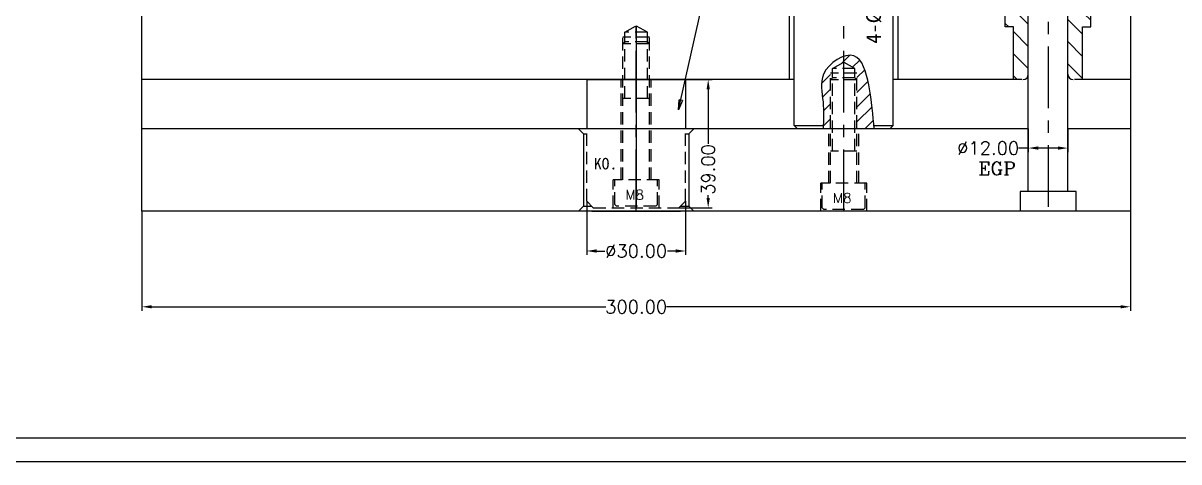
# Model space of a CAD drawing. Header units: millimetres. Extents: x -3459 to 4133, y -535 to 399.
# Drawn here: x 2259.4 to 2610.2, y -534.8 to -401.5 of the extents above; entities that cross this region are included whole.
import ezdxf

# ---------------------------------------------------------------- set-up
doc = ezdxf.new("R2010")
doc.units = ezdxf.units.MM
doc.header["$LTSCALE"] = 15
for name, pattern in [('CENTER', [2, 1.25, -0.25, 0.25, -0.25]), ('CENTER2', [28.575, 19.05, -3.175, 3.175, -3.175]), ('DASHED2', [0.375, 0.25, -0.125])]:
    doc.linetypes.add(name, pattern=pattern)
for name, color, linetype in [('cl', 1, 'CENTER'), ('DIM', 1, 'Continuous'), ('main', 4, 'Continuous'), ('SCREW', 6, 'DASHED2'), ('support', 5, 'Continuous')]:
    doc.layers.add(name, color=color, linetype=linetype)
doc.styles.add('TXT', font='txt.shx')
doc.dimstyles.new('DIM-P4', dxfattribs={"dimtxt": 4, "dimasz": 3, "dimexe": 1.2, "dimexo": 0, "dimgap": 0.5, "dimtad": 0, "dimzin": 1, "dimdsep": 46, "dimtxsty": 'TXT', "dimcen": 0, "dimclrd": 256, "dimclre": 256, "dimclrt": 256, "dimazin": 0, "dimtfac": 1, "dimtmove": 0, "dimatfit": 3, "dimldrblk": 'CLOSEDBLANK', "dimfxl": 1, "dimtolj": 1, "dimtzin": 0, "dimarcsym": 0})

# ---------------------------------------------------------------- blocks, each defined once
blk = doc.blocks.new('a1')
for p, q in [((0, 0), (-785, 0)), ((5, -5), (-799.59, -5))]:
    blk.add_line(p, q)
blk = doc.blocks.new('*D16')
at = {"layer": 'DEFPOINTS', "color": 0, "linetype": 'ByBlock'}
for p in [(2430.49, -455.64), (2460.49, -455.64), (2430.49, -470.74)]:
    blk.add_point(p, dxfattribs=at)
at = {"layer": 'DIM', "linetype": 'ByBlock', "lineweight": -2}
for p, q in [((2430.49, -455.64), (2430.49, -471.94)), ((2460.49, -455.64), (2460.49, -471.94)), ((2433.49, -470.74), (2435.99, -470.74)), ((2457.49, -470.74), (2454.99, -470.74))]:
    blk.add_line(p, q, dxfattribs=at)
at = {"layer": 'DIM', "linetype": 'ByBlock'}
for points in [[(2433.49, -470.24), (2433.49, -471.24), (2430.49, -470.74)], [(2457.49, -470.24), (2457.49, -471.24), (2460.49, -470.74)]]:
    blk.add_solid(points, dxfattribs=at)
at = {"layer": 'DIM', "linetype": 'ByBlock', "insert": (2445.49, -470.74), "char_height": 4, "attachment_point": 5, "style": 'TXT'}
blk.add_mtext('\\A1;%%c30.00', dxfattribs=at)
blk = doc.blocks.new('_ClosedBlank')
at = {"color": 0, "linetype": 'ByBlock', "lineweight": -2}
for p, q in [((-1, 0.17), (0, 0)), ((-1, 0.17), (-1, -0.17)), ((0, 0), (-1, -0.17))]:
    blk.add_line(p, q, dxfattribs=at)
blk = doc.blocks.new('*D32')
at = {"layer": 'DEFPOINTS', "color": 0, "linetype": 'ByBlock'}
for p in [(2564.49, -433.64), (2576.49, -433.64), (2576.49, -439.46)]:
    blk.add_point(p, dxfattribs=at)
at = {"layer": 'DIM', "linetype": 'ByBlock', "lineweight": -2}
for p, q in [((2564.49, -433.64), (2564.49, -440.66)), ((2576.49, -433.64), (2576.49, -440.66)), ((2564.49, -439.46), (2561.49, -439.46)), ((2573.49, -439.46), (2567.49, -439.46))]:
    blk.add_line(p, q, dxfattribs=at)
at = {"layer": 'DIM', "linetype": 'ByBlock'}
for points in [[(2567.49, -438.96), (2567.49, -439.96), (2564.49, -439.46)], [(2573.49, -438.96), (2573.49, -439.96), (2576.49, -439.46)]]:
    blk.add_solid(points, dxfattribs=at)
at = {"layer": 'DIM', "linetype": 'ByBlock', "insert": (2552.32, -439.46), "char_height": 4, "attachment_point": 5, "style": 'TXT'}
blk.add_mtext('\\A1;%%c12.00', dxfattribs=at)
blk = doc.blocks.new('*D68')
at = {"layer": 'DEFPOINTS', "color": 0, "linetype": 'ByBlock'}
for p in [(2295.49, -458.64), (2595.49, -458.64), (2595.49, -487.69)]:
    blk.add_point(p, dxfattribs=at)
at = {"layer": 'DIM', "linetype": 'ByBlock', "lineweight": -2}
for p, q in [((2295.49, -458.64), (2295.49, -488.89)), ((2595.49, -458.64), (2595.49, -488.89)), ((2298.49, -487.69), (2436.32, -487.69)), ((2592.49, -487.69), (2454.65, -487.69))]:
    blk.add_line(p, q, dxfattribs=at)
at = {"layer": 'DIM', "linetype": 'ByBlock'}
for points in [[(2298.49, -487.19), (2298.49, -488.19), (2295.49, -487.69)], [(2592.49, -487.19), (2592.49, -488.19), (2595.49, -487.69)]]:
    blk.add_solid(points, dxfattribs=at)
at = {"layer": 'DIM', "linetype": 'ByBlock', "insert": (2445.49, -487.69), "char_height": 4, "attachment_point": 5, "style": 'TXT'}
blk.add_mtext('\\A1;300.00', dxfattribs=at)
blk = doc.blocks.new('*D71')
at = {"layer": 'DEFPOINTS', "color": 0, "linetype": 'ByBlock'}
for p in [(2460.49, -418.64), (2467.35, -418.64), (2458.49, -457.64)]:
    blk.add_point(p, dxfattribs=at)
at = {"layer": 'DIM', "linetype": 'ByBlock', "lineweight": -2}
for p, q in [((2460.49, -418.64), (2468.55, -418.64)), ((2467.35, -421.64), (2467.35, -438.14)), ((2467.35, -454.64), (2467.35, -453.81)), ((2458.49, -457.64), (2468.55, -457.64))]:
    blk.add_line(p, q, dxfattribs=at)
at = {"layer": 'DIM', "linetype": 'ByBlock'}
for points in [[(2466.85, -421.64), (2467.85, -421.64), (2467.35, -418.64)], [(2466.85, -454.64), (2467.85, -454.64), (2467.35, -457.64)]]:
    blk.add_solid(points, dxfattribs=at)
at = {"layer": 'DIM', "linetype": 'ByBlock', "insert": (2467.35, -445.97), "char_height": 4, "attachment_point": 5, "rotation": 90, "style": 'TXT'}
blk.add_mtext('\\A1;39.00', dxfattribs=at)
blk = doc.blocks.new('*D125')
at = {"layer": 'DEFPOINTS', "color": 0, "linetype": 'ByBlock'}
for p in [(2445.49, -193.64), (2457.84, -230.29), (2449.32, -234.45), (2455.49, -243.64), (2445.49, -458.64)]:
    blk.add_point(p, dxfattribs=at)
at = {"layer": 'DIM', "linetype": 'ByBlock', "lineweight": -2}
for start, end in [(82.604, 87.396), (77.396, 80)]:
    blk.add_arc((2445.49, -300.35), 66.02, start, end, dxfattribs=at)
at = {"layer": 'DIM', "linetype": 'ByBlock'}
for points in [[(2448.47, -234.91), (2448.5, -233.91), (2445.49, -234.34)], [(2454.06, -234.39), (2453.91, -235.38), (2456.95, -235.34)]]:
    blk.add_solid(points, dxfattribs=at)
at = {"layer": 'DIM', "linetype": 'ByBlock', "insert": (2467.86, -237.71), "char_height": 4, "attachment_point": 5, "rotation": 347.396, "style": 'TXT'}
blk.add_mtext('\\A1;10.00°', dxfattribs=at)

msp = doc.modelspace()

# ---------------------------------------------------------------- hatches: boundary and pattern name
at = {"layer": 'main', "linetype": 'ByBlock'}
h = msp.add_hatch(dxfattribs=at)
h.set_pattern_fill('ANSI31', color=256, scale=1.5, angle=90, style=0)
h.set_pattern_definition([(135, (1041.325, 10), (-3.367596, -3.367596), [])])
h.paths.add_polyline_path([(2564.4854, -398.64), (2557.4854, -398.64), (2557.4854, -402.64), (2559.9854, -402.64), (2559.9854, -418.64), (2562.8854, -418.64, 0.41421356), (2564.4854, -417.04)])
h.paths.add_polyline_path([(2576.4854, -417.04, 0.41421356), (2578.0854, -418.64), (2580.9854, -418.64), (2580.9854, -402.64), (2583.4854, -402.64), (2583.4854, -398.64), (2576.4854, -398.64)])
at = {"layer": 'support', "linetype": 'Continuous'}
h = msp.add_hatch(dxfattribs=at)
h.set_pattern_fill('ANSI31', color=256, style=0)
h.set_pattern_definition([(45, (2068.4854, 53.9296), (-2.245064, 2.245064), [])])
edge = h.paths.add_edge_path()
edge.add_line((2504.4854, -416.735), (2505.0854, -416.735))
edge.add_line((2505.0854, -416.735), (2505.0854, -415.2929))
edge.add_line((2505.0854, -415.2929), (2508.4854, -413.3299))
edge.add_line((2508.4854, -413.3299), (2508.4854, -411.6143))
edge.add_spline(control_points=[(2508.4854, -411.6143), (2506.0355, -412.437), (2500.4816, -417.113), (2502.5474, -425.0562), (2502.3736, -430.2576), (2502.2531, -432.64)], knot_values=[27.84978879, 27.84978879, 27.84978879, 27.84978879, 35.24757898, 43.72426081, 50.91602301, 50.91602301, 50.91602301, 50.91602301], degree=3, periodic=0)
edge.add_spline(control_points=[(2502.2531, -432.64), (2502.2362, -432.9734), (2502.2185, -433.3067), (2502.2009, -433.64)], knot_values=[50.91602301, 50.91602301, 50.91602301, 50.91602301, 51.9224525, 51.9224525, 51.9224525, 51.9224525], degree=3, periodic=0)
edge.add_line((2502.2009, -433.64), (2504.4854, -433.64))
edge.add_line((2504.4854, -433.64), (2504.4854, -416.735))
edge = h.paths.add_edge_path()
edge.add_spline(control_points=[(2517.6972, -433.64), (2517.3996, -429.5187), (2516.7868, -422.2214), (2513.8502, -410.8619), (2509.5836, -411.2455), (2508.4854, -411.6143)], knot_values=[1.23790592, 1.23790592, 1.23790592, 1.23790592, 14.63116984, 24.5336686, 27.84978879, 27.84978879, 27.84978879, 27.84978879], degree=3, periodic=0)
edge.add_line((2508.4854, -411.6143), (2508.4854, -413.3299))
edge.add_line((2508.4854, -413.3299), (2511.8854, -415.2929))
edge.add_line((2511.8854, -415.2929), (2511.8854, -416.735))
edge.add_line((2511.8854, -416.735), (2512.4854, -416.735))
edge.add_line((2512.4854, -416.735), (2512.4854, -433.64))
edge.add_line((2512.4854, -433.64), (2517.6972, -433.64))

# ---------------------------------------------------------------- linework, layer by layer
at = {"layer": 'cl'}
for p, q in [((2445.4854, -458.64), (2445.4854, -193.64)), ((2570.4825, -348.5743), (2570.4825, -458.64))]:
    msp.add_line(p, q, dxfattribs=at)
at = {"layer": 'cl', "linetype": 'CENTER2'}
msp.add_line((2445.4854, -402.3299), (2445.4854, -457.64), dxfattribs=at)
at = {"layer": 'main'}
for p, q in [((2564.4854, -452.64), (2564.4854, -355.24)), ((2576.4854, -452.64), (2576.4854, -355.24)), ((2295.4854, -433.64), (2295.4854, -363.64)), ((2595.4854, -363.64), (2595.4854, -433.64)), ((2557.4854, -402.64), (2557.4854, -398.64)), ((2583.4854, -402.64), (2583.4854, -398.64)), ((2559.9854, -402.64), (2557.4854, -402.64)), ((2559.9854, -418.64), (2559.9854, -402.64)), ((2580.9854, -402.64), (2583.4854, -402.64)), ((2580.9854, -418.64), (2580.9854, -402.64)), ((2493.4854, -418.64), (2295.4854, -418.64)), ((2430.4854, -418.64), (2460.4854, -418.64)), ((2430.4854, -418.64), (2430.4854, -433.64)), ((2460.4854, -418.64), (2460.4854, -433.64)), ((2562.4854, -418.64), (2523.4854, -418.64)), ((2595.4854, -418.64), (2578.4854, -418.64)), ((2295.4854, -458.64), (2295.4854, -433.64)), ((2564.4854, -433.64), (2295.4854, -433.64)), ((2429.4854, -435.14), (2427.9854, -433.64)), ((2460.4854, -433.64), (2430.4854, -433.64)), ((2461.4854, -435.14), (2462.9854, -433.64)), ((2595.4854, -433.64), (2576.4854, -433.64)), ((2595.4854, -433.64), (2595.4854, -458.64)), ((2429.4854, -435.14), (2430.4854, -435.14)), ((2429.4854, -435.14), (2429.4854, -457.14)), ((2460.4854, -435.14), (2461.4854, -435.14)), ((2461.4854, -435.14), (2461.4854, -457.14)), ((2432.4854, -457.64), (2430.4854, -455.64)), ((2458.4854, -457.64), (2460.4854, -455.64)), ((2561.9854, -452.64), (2561.9854, -458.64)), ((2578.9854, -452.64), (2561.9854, -452.64)), ((2578.9854, -458.64), (2578.9854, -452.64)), ((2595.4854, -458.64), (2295.4854, -458.64)), ((2429.4854, -457.14), (2427.9854, -458.64)), ((2429.4854, -457.14), (2431.9854, -457.14)), ((2431.9854, -458.64), (2458.9854, -458.64)), ((2461.4854, -457.14), (2462.9854, -458.64))]:
    msp.add_line(p, q, dxfattribs=at)
at = {"layer": 'main', "linetype": 'DASHED2'}
for p, q in [((2430.4854, -455.64), (2430.4854, -433.64)), ((2460.4854, -455.64), (2460.4854, -433.64)), ((2432.4854, -457.64), (2458.4854, -457.64)), ((2458.9854, -457.14), (2461.4854, -457.14))]:
    msp.add_line(p, q, dxfattribs=at)
at = {"layer": 'main'}
for centre, start, end in [((2562.8854, -417.04), 270, 0), ((2578.0854, -417.04), 180, 270)]:
    msp.add_arc(centre, 1.6, start, end, dxfattribs=at)
at = {"layer": 'SCREW', "linetype": 'DASHED2'}
for p, q in [((2442.0854, -404.2929), (2445.4854, -402.3299)), ((2448.8854, -404.2929), (2445.4854, -402.3299)), ((2441.4854, -449.14), (2441.4854, -405.735)), ((2449.4854, -405.735), (2441.4854, -405.735)), ((2448.8854, -404.2929), (2442.0854, -404.2929)), ((2442.0854, -424.426), (2442.0854, -404.2929)), ((2448.8854, -424.426), (2448.8854, -404.2929)), ((2449.4854, -449.14), (2449.4854, -405.735)), ((2442.0854, -407.14), (2441.4854, -407.74)), ((2449.4854, -407.74), (2441.4854, -407.74)), ((2448.8854, -407.14), (2442.0854, -407.14)), ((2449.4854, -407.74), (2448.8854, -407.14)), ((2505.0854, -415.2929), (2508.4854, -413.3299)), ((2511.8854, -415.2929), (2508.4854, -413.3299)), ((2512.4854, -416.735), (2504.4854, -416.735)), ((2504.4854, -450.14), (2504.4854, -416.735)), ((2505.0854, -440.426), (2505.0854, -415.2929)), ((2511.8854, -415.2929), (2505.0854, -415.2929)), ((2511.8854, -440.426), (2511.8854, -415.2929)), ((2512.4854, -450.14), (2512.4854, -416.735)), ((2440.9354, -449.14), (2440.9354, -418.64)), ((2450.0354, -449.14), (2450.0354, -418.64)), ((2505.0854, -418.14), (2504.4854, -418.74)), ((2512.4854, -418.74), (2504.4854, -418.74)), ((2511.8854, -418.14), (2505.0854, -418.14)), ((2512.4854, -418.74), (2511.8854, -418.14)), ((2449.4854, -424.426), (2441.4854, -424.426)), ((2503.9354, -450.14), (2503.9354, -433.64)), ((2513.0354, -450.14), (2513.0354, -433.64)), ((2512.4854, -440.426), (2504.4854, -440.426)), ((2438.4854, -457.64), (2438.4854, -449.14)), ((2452.4854, -449.14), (2438.4854, -449.14)), ((2438.9854, -456.64), (2438.9854, -449.14)), ((2451.9854, -456.64), (2451.9854, -449.14)), ((2452.4854, -457.64), (2452.4854, -449.14)), ((2515.4854, -450.14), (2501.4854, -450.14)), ((2501.4854, -458.64), (2501.4854, -450.14)), ((2501.9854, -457.64), (2501.9854, -450.14)), ((2514.9854, -457.64), (2514.9854, -450.14)), ((2515.4854, -458.64), (2515.4854, -450.14)), ((2439.4854, -457.14), (2438.9854, -456.64)), ((2451.4854, -457.14), (2439.4854, -457.14)), ((2451.4854, -457.14), (2451.9854, -456.64)), ((2502.4854, -458.14), (2501.9854, -457.64)), ((2514.4854, -458.14), (2502.4854, -458.14)), ((2514.4854, -458.14), (2514.9854, -457.64))]:
    msp.add_line(p, q, dxfattribs=at)
at = {"layer": 'support', "linetype": 'Continuous'}
for p, q in [((2493.4854, -432.64), (2493.4854, -364.64)), ((2523.4854, -432.64), (2523.4854, -364.64)), ((2491.9854, -418.64), (2491.9854, -383.64)), ((2524.9854, -418.64), (2524.9854, -383.64)), ((2494.4854, -433.64), (2493.4854, -432.64)), ((2493.4854, -432.64), (2502.3265, -432.64)), ((2517.6972, -432.64), (2523.4854, -432.64)), ((2523.4854, -432.64), (2522.4854, -433.64))]:
    msp.add_line(p, q, dxfattribs=at)
at = {"layer": 'support', "linetype": 'CENTER'}
msp.add_line((2508.4854, -458.64), (2508.4854, -363.64), dxfattribs=at)
at = {"layer": 'support', "linetype": 'Continuous'}
msp.add_open_spline([(2517.6972, -433.64), (2517.3996, -429.5187), (2516.7868, -422.2214), (2513.0339, -407.7041), (2500.1846, -415.9711), (2502.6375, -425.4028), (2502.3448, -430.925), (2502.2009, -433.64)], degree=3, knots=[1.23790592, 1.23790592, 1.23790592, 1.23790592, 14.63116984, 24.5336686, 35.24757898, 43.72426081, 51.9224525, 51.9224525, 51.9224525, 51.9224525], dxfattribs=at)

# ---------------------------------------------------------------- block references
at = {"xscale": 1.449629173499124, "yscale": 1.449629173499487, "zscale": 1.449629173499621}
msp.add_blockref('a1', (2992.1508, -527.5811), dxfattribs=at)

# ---------------------------------------------------------------- texts
at = {"layer": 'DIM', "insert": (2519.974, -407.723), "char_height": 4.5, "attachment_point": 7, "rotation": 90}
msp.add_mtext('4-%%c30X70', dxfattribs=at)
at = {"layer": 'main', "insert": (2432.6209, -442.4473), "char_height": 3.5, "width": 12.365068, "attachment_point": 1}
msp.add_mtext('{\\f@KaiTi_GB2312|b0|i0|c134|p49;KO.}', dxfattribs=at)
at = {"layer": 'main', "insert": (2549.3879, -443.6411), "char_height": 4, "attachment_point": 1}
msp.add_mtext('{\\Fromanc.shx|c1;EGP}', dxfattribs=at)
at = {"layer": 'SCREW', "linetype": 'DASHED2', "char_height": 3, "attachment_point": 3}
for insert in [(2447.8555, -452.1268), (2510.8555, -453.1268)]:
    msp.add_mtext('{\\Ftxt.shx|c134;M8}', dxfattribs=dict(at, insert=insert))

# ---------------------------------------------------------------- dimensions: what is measured, and where the dimension line sits
at = {"layer": 'DIM', "linetype": 'ByBlock'}
dim = msp.add_angular_dim_2l(base=(2449.3239, -234.4489), line1=((2445.4854, -458.64), (2445.4854, -193.64)), line2=((2457.8389, -230.2927), (2455.4854, -243.64)), dimstyle='DIM-P4', dxfattribs=at)
dim.commit()
dim.dimension.update_dxf_attribs({"geometry": '*D125', "text_midpoint": (2467.8606, -237.7101)})
dim = msp.add_linear_dim(base=(2467.3525, -418.64), p1=(2458.4854, -457.64), p2=(2460.4854, -418.64), angle=90, dimstyle='DIM-P4', dxfattribs=at)
dim.commit()
dim.dimension.update_dxf_attribs({"geometry": '*D71', "text_midpoint": (2467.3525, -445.9734), "dimtype": 160})
dim = msp.add_linear_dim(base=(2576.4854, -439.4565), p1=(2564.4854, -433.64), p2=(2576.4854, -433.64), text='%%c<>', dimstyle='DIM-P4', dxfattribs=at)
dim.commit()
dim.dimension.update_dxf_attribs({"geometry": '*D32', "text_midpoint": (2552.3187, -439.4565), "dimtype": 160})
dim = msp.add_linear_dim(base=(2430.4854, -470.7358), p1=(2460.4854, -455.64), p2=(2430.4854, -455.64), text='%%c<>', dimstyle='DIM-P4', dxfattribs=at)
dim.commit()
dim.dimension.update_dxf_attribs({"geometry": '*D16', "text_midpoint": (2445.4854, -470.7358)})
dim = msp.add_linear_dim(base=(2595.4854, -487.6896), p1=(2295.4854, -458.64), p2=(2595.4854, -458.64), dimstyle='DIM-P4', dxfattribs=at)
dim.commit()
dim.dimension.update_dxf_attribs({"geometry": '*D68', "text_midpoint": (2445.4854, -487.6896)})

# ---------------------------------------------------------------- leaders
at = {"layer": 'DIM', "linetype": 'ByBlock', "annotation_type": 0, "has_hookline": 1, "hookline_direction": 0, "text_width": 5.3333}
msp.add_leader([(2458.3551, -427.8432), (2519.8344, -155.3224), (2522.8344, -155.3224)], dimstyle='DIM-P4', dxfattribs=at)

doc.saveas('drawing.dxf')
